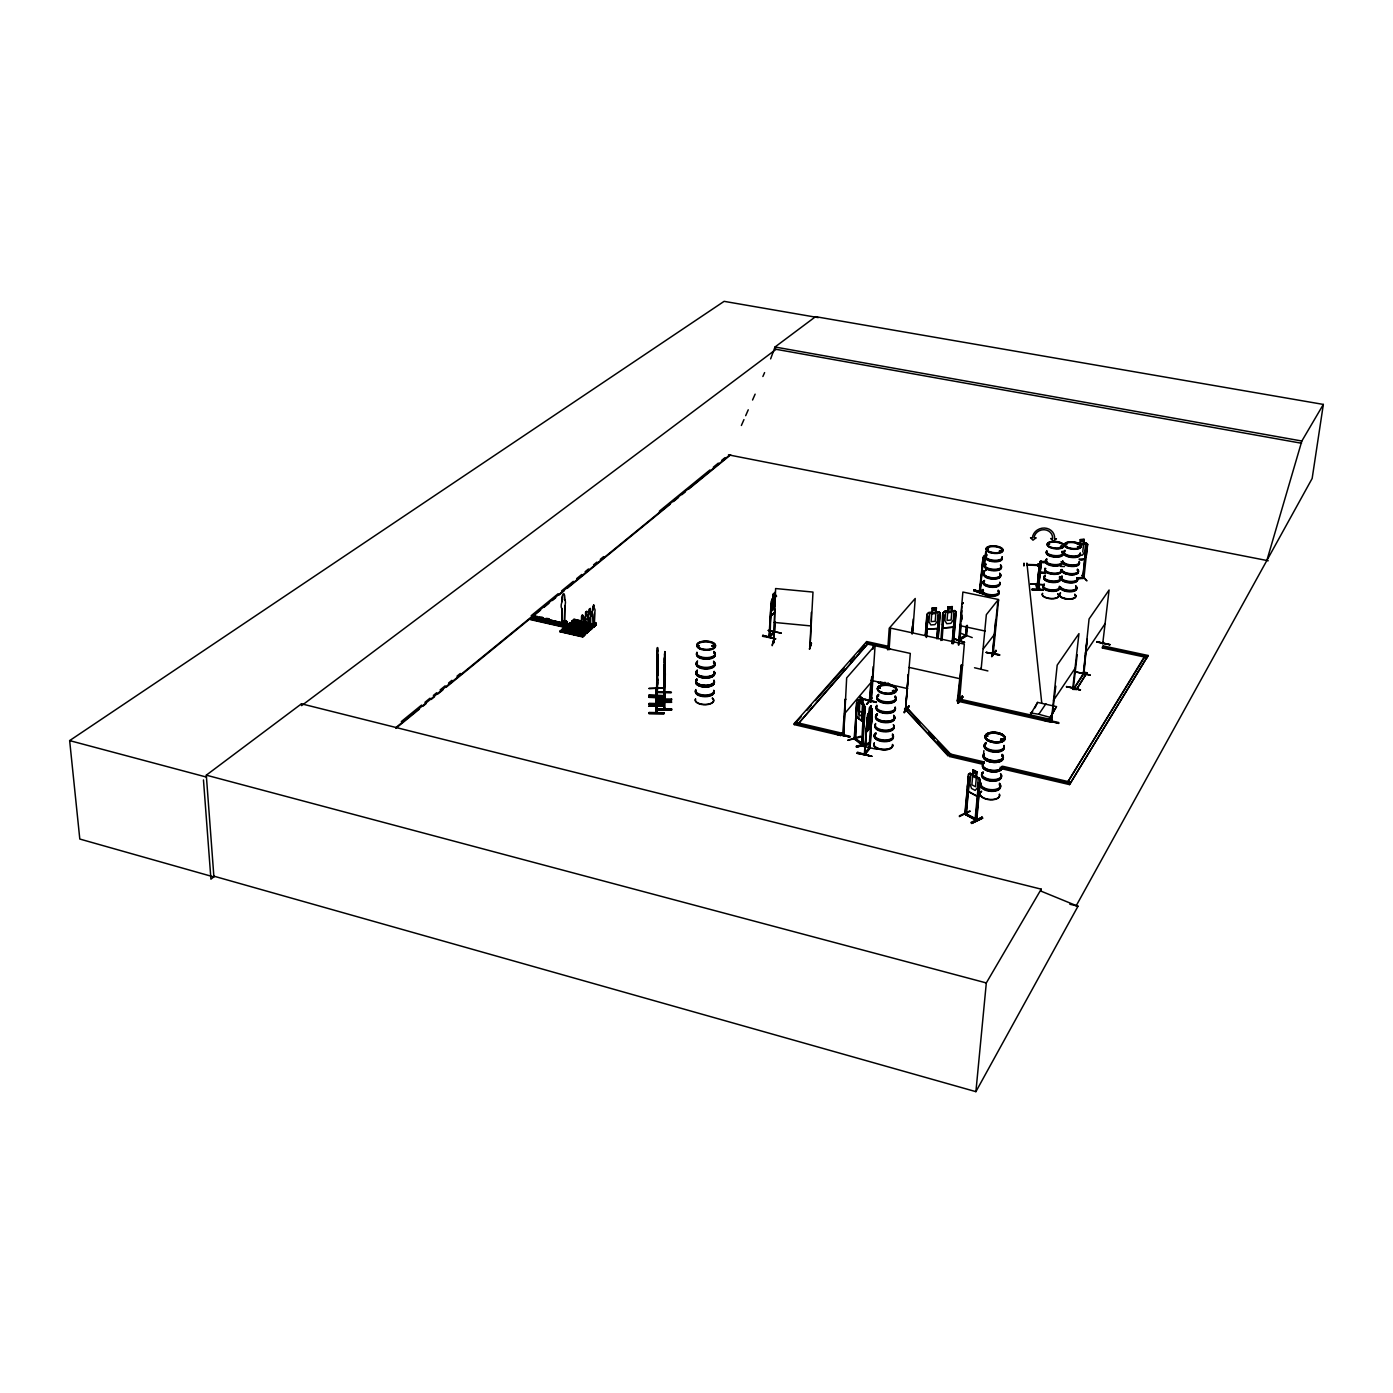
<?xml version="1.0" encoding="UTF-8"?>
<svg xmlns="http://www.w3.org/2000/svg" width="1393" height="1393" viewBox="0 0 1393 1393"><rect width="100%" height="100%" fill="white"/><g stroke="black" fill="none" stroke-linecap="round" stroke-linejoin="round"><path stroke-width="1.5" d="M559.969 631.743L562.284 629.131C568.344 628.8 558.471 634.215 564.565 629.653M562.284 629.131L560.108 631.412L583.023 636.531L560.108 631.255M562.215 624.168L561.779 608.445A4.649 1.95 -77.1 0 1 562.232 601.463L562.232 596.918A2.333 0.975 -77.2 0 1 563.329 593.923A2.333 0.975 -77.2 0 1 564.409 595.142L564.653 599.739L564.409 595.142M563.869 620.965L563.695 622.81L567.09 623.576L567.351 621.626L563.625 621.609M657.392 685.548C657.583 663.225 656.712 706.007 657.461 686.993L657.792 664.774L657.705 675.257L657.426 670.19M664.618 676.476L664.809 674.195M664.496 667.003L664.792 651.593L664.618 654.31M563.921 631.847L566.098 630.002C572.157 629.671 562.284 635.086 568.379 630.524M563.939 623.019L563.939 620.86L566.237 620.669L564.322 621.887M584.102 634.929L584.329 631.064L586.784 632.614L586.784 631.447L586.523 633.502L563.921 628.382L566.237 625.788C572.279 625.457 562.459 630.837 568.518 626.31M565.924 624.238L565.941 620.599M566.237 625.788L564.2 628.139L586.801 633.223M566.22 624.308L566.237 620.669M567.351 621.626L566.951 624.639L535.556 617.569M567.891 628.487L570.033 626.658C576.093 626.31 566.272 631.708 572.314 627.181M572.175 623.193C566.15 627.703 575.936 622.34 569.911 622.688L567.595 625.265L590.144 630.367L590.249 628.452L590.406 629.479L592.356 626.624L592.46 628.33L569.302 623.803L591.816 628.887M570.538 633.362L572.697 631.517L570.416 630.994L568.24 633.136L570.416 630.994M571.565 625.37L573.69 623.542C579.732 623.211 569.963 628.574 575.971 624.064M571.687 621.174L594.689 626.38L571.513 621.94L573.812 619.38C579.819 619.032 570.085 624.377 576.075 619.885M657.339 676.702L657.339 671.374M663.747 695.943L648.999 695.734M663.991 712.781L649.016 712.589L648.999 713.686L663.973 713.825L663.991 712.728L649.016 712.624M663.869 703.761L649.016 703.552L648.999 704.666L663.852 704.736L663.869 703.709L649.016 703.552M572.262 621.33L573.812 619.659L596.361 624.917L573.812 619.38M574.351 627.634L572.192 629.758L574.351 627.634L576.632 628.452M574.491 629.984L576.632 628.156M575.466 622.044L577.59 620.233C583.597 619.885 573.881 625.231 579.871 620.756M578.147 626.867L580.272 625.039L577.991 624.534L575.849 626.641L577.991 624.534M657.27 667.804L657.235 673.063L657.322 669.371M581.16 624.308L581.577 634.895L581.16 624.308A3.134 1.271 -77 0 1 581.49 619.641L581.525 616.211M581.665 619.676L582.222 614.835M582.535 634.059L582.553 632.614M582.918 618.422L582.936 615.393L582.918 618.422A3.134 1.271 -77 0 1 583.197 622.584L583.005 633.658L580.393 635.904L580.568 634.32L580.568 635.469L584.033 633.275L582.866 632.753M583.893 634.895L583.911 632.439L583.04 632.788M582.553 636.914C586.122 635.957 585.025 631.447 582.57 633.327M585.582 616.333L585.408 616.298A3.117 1.271 -77 0 0 585.095 620.947L585.269 620.999A3.117 1.271 -77 0 1 585.582 616.333L585.53 612.485L586.836 611.283M586.279 630.541C588.612 627.982 586.227 631.186 586.627 629.305M586.453 630.681L586.453 629.236M587.01 615.114L586.836 615.079A3.117 1.271 -77 0 1 587.097 619.241L587.271 619.276A3.117 1.271 -77 0 0 587.01 615.114L586.766 611.44M587.794 631.517L587.811 629.079L587.358 632.109L586.627 629.479M656.765 698.833L671.548 699.06M656.817 709.437L671.739 708.863L656.834 708.724M657.409 673.341L657.165 669.371M657.339 664.705L657.322 667.143L657.357 660.526M588.003 631.551L587.95 627.93M565.802 626.432L588.212 632.022L565.802 626.432L588.438 631.813L588.577 629.897M588.96 628.33L588.734 617.848A3.117 1.271 -77.1 0 1 589.047 613.199L589.169 609.385L590.406 608.358M589.117 628.382L588.908 617.883A3.117 1.271 -77.1 0 1 589.222 613.233L589.605 608.706M589.901 626.258L589.901 627.407L592.182 627.93M590.632 612.032L590.475 611.997A3.117 1.271 -77.1 0 1 590.736 616.141L590.911 616.176A3.117 1.271 -77.1 0 0 590.632 612.032L590.493 608.967M591.189 627.059L590.98 628.974L591.572 626.763M591.416 628.382L591.433 625.945L590.11 626.136L591.381 627.042M591.625 628.417L591.485 626.45M592.93 609.89L592.948 606.878L592.93 609.89A3.099 1.254 -77.1 0 0 592.617 614.522L593 625.039M593.766 624.081L593.94 622.775L596.221 623.298L596.03 625.213M571.67 621.644L594.289 626.746L594.115 625.109L594.271 626.136L596.221 623.298M593.923 624.221L593.94 622.775L594.828 625.631L595.403 623.298L593.958 622.793M593.488 605.084L594.515 608.741A3.099 1.254 -77.1 0 1 594.602 612.833L594.219 623.785L591.99 625.614M595.281 625.039L595.299 622.619L595.473 625.074M664.548 660.77L664.67 653.787M664.687 670.451L664.861 667.787M664.722 657.479L664.618 663.103M648.999 695.769L649.016 694.741L663.747 695.629M648.999 704.579L663.852 704.301L648.999 704.266M657.635 665.297L657.653 662.72M657.566 656.73L657.583 654.188M657.705 674.09L657.183 671.374L657.339 676.493M664.635 667.212L664.705 671.6M657.74 658.297L657.6 655.615M664.531 669.754L664.757 663.573M664.67 679.488L664.67 680.359L664.774 673.724M664.861 667.247L664.757 672.767M657.426 669.075L657.374 675.762L657.461 673.411M657.496 677.851L657.444 684.607L657.531 682.257M664.304 664.565L664.269 671.2L664.374 668.866M664.444 674.212L664.409 680.933L664.496 678.583M656.747 699.895L671.548 699.965L656.747 699.495M671.739 709.96L656.817 709.803L671.722 709.612M657.2 667.839L657.113 662.807M657.479 658.401L657.705 659.046M657.357 651.384L657.653 650.043M657.775 667.282L657.653 668.57M664.374 666.847L664.13 671.809L664.496 666.394M664.444 662.371L664.757 659.586M664.618 653.961L664.635 655.267M648.999 688.595L663.677 688.055L648.999 688.368M663.886 706.199L648.999 706.216L663.886 705.642M664.478 698.224L648.999 697.301L663.782 696.744L663.886 699.582L663.799 692.739M656.66 689.431L657.583 654.118M656.207 705.032L656.695 707.087M656.799 698.015L657.461 658.976L657.583 659.864M656.19 707.087L657.496 647.588L656.225 713.373L657.566 656.068L657.67 664.287M663.73 698.955C665.61 701.254 665.645 691.032 663.799 693.366L664.792 651.593M664.67 664.478L664.931 661.17L663.939 703.256L664.496 702.594M664.583 657.862L663.852 709.368M663.782 703.117L665.175 663.869M665.314 673.568L664.531 709.525L664.548 707.452M999.599 654.762L986.314 652.342M671.548 698.938L671.548 700.052M656.19 702.368L671.6 702.351M648.999 697.109L663.764 697.284M986.192 652.568L999.582 654.762M657.304 681.734L657.096 676.336M657.357 690.615L657.461 686.888M564.827 605.903L564.618 622.427L560.7 625.753L560.7 623.576L560.961 625.109L564.357 622.358L564.827 605.903A4.649 1.95 -77.1 0 0 564.391 599.686M664.461 673.446L664.2 677.068L664.13 671.722M664.322 686.853L664.513 676.51M585.095 620.947L585.495 631.517L586.923 630.28L587.097 619.241M664.757 660.874L664.757 659.777M587.811 629.514L590.528 627.163L590.736 616.141M591.833 624.604L591.816 626.032L594.393 623.82L594.602 612.833M1039.126 572.976L1045.638 573.463M1039.3 572.192L1040.588 572.07L1039.265 571.826M1041.564 561.362L1040.223 562.702L1041.476 562.25M1040.345 561.675L1046.77 561.553M664.792 672.227L664.896 669.458L664.496 686.853M762.807 635.4L775.64 638.847L762.842 635.312L762.511 636.288L775.64 638.847M770.625 358.889L775.013 346.996L815.567 316.664L1323.35 404.423L1312.154 478.461L1076.162 905.833L1077.973 906.286L1041.006 891.137L1041.215 889.169L301.48 703.813L206.303 775.17L213.913 876.981L79.801 839.039L69.65 740.606L724.116 301.341L818.248 317.621M768.222 630.507L781.281 633.031M768.988 637.21L771.025 603.361L770.103 636.897L768.953 637.332L774.282 631.36M771.461 603.465L769.441 637.454L771.182 601.393L772.958 598.154L773.15 594.01L772.61 610.674L775.292 604.841M773.672 639.474L772.227 645.011M776.441 596.117C773.585 597.667 775.588 587.515 774.821 596.639L775.64 597.144M1032.039 589.291L1043.27 589.639L1032.039 589.204L1032.039 590.179L1043.235 590.179M774.734 608.967L773.933 642.591M774.334 631.917L774.404 631.308M775.239 621.609L774.839 632.109L769.632 637.367M657.496 668.57L657.688 667.7L657.705 669.162M798.032 723.994L868.292 643.2L798.032 723.994L795.333 723.367L795.386 722.27L841.86 733.171L840.728 735.539L794.236 724.604L794.289 723.507L866.707 641.564L887.498 646.143M664.809 664.008L664.774 664.861M809.49 649.138L811.423 643.078L809.507 648.668M773.794 642.8L775.605 588.543L812.99 592.077L810.064 646.369L811.335 612.45M564.113 621.504L564.478 621.208M565.262 621.783L564.914 621.174M565.993 621.452C563.852 628.487 565.575 619.136 565.802 622.236M840.728 735.539L841.86 733.171M871.217 700.714L870.346 701.933L871.391 701.463L875.1 645.342L846.665 677.903L843.705 734.79L845.342 699.077L842.626 735.086M843.322 733.24L843.131 734.616M843.723 734.738C843.653 734.964 842.277 733.327 843.81 733.362M847.971 740.362L860.648 737.001M855.563 738.029L854.17 737.454L854.135 738.917L856.852 703.099L855.441 739.352L856.921 700.418L858.158 699.739M854.78 738.081L855.006 739.474L856.416 703.204M858.854 718.771L860.178 696.483L862.946 698.589L861.414 720.756M857.113 753.317L857.461 752.203L871.757 756.295L857.113 753.282L871.722 756.155M865.697 643.67L865.767 642.643L888.647 647.675M860.125 696.744L862.842 698.659L862.406 703.134L865.314 706.721L863.416 722.305L856.904 717.238M860.648 736.253L847.919 740.136M866.655 642.591L866.707 641.564M861.536 744.75L863.834 705.642L862.65 703.03M869.319 700.905L864.391 699.077L876.371 702.037M862.25 743.287L862.023 744.558M864.565 709.525L862.25 745.325L864.252 708.828M862.72 746.23L877.05 749.312M566.046 622.062L565.036 621.243M871.948 698.015L866.533 704.231L871.652 697.997M866.55 727.912C866.429 741.163 868.901 706.721 867.334 715.985L864.827 754.675L867.195 717.952L864.322 754.553L870.085 748.041L871.914 712.119M864.861 753.874L865.575 752.69M865.088 753.334L865.001 754.64L870.05 748.024L872.157 708.706L870.817 710.291M869.371 701.341L870.817 683.127M872.854 649.364L873.132 645.238M869.807 728.051L871.339 705.642L869.458 707.766L869.319 712.258L867.996 713.808M866.916 704.318L870.294 699.965M868.205 730.089L869.615 707.801M871.67 677.207L869.72 701.114M870.729 701.375L871.844 676.998M870.433 701.88L872.053 677.607M870.886 702.072L873.202 666.603M869.685 746.544L869.023 748.581L870.468 727.442M869.424 747.867L869.441 746.648M871.652 721.435L872.001 708.671M582.796 632.892L583.179 633.536M590.528 627.163L587.742 629.514M590.789 626.502L590.266 626.241M593.122 606.913L593.488 605.398M884.851 683.475L884.938 682.239M887.741 649.887L889.222 628.243L915.218 598.485L912.728 632.37M889.082 649.765L890.58 628.121L964.322 644.141L959.603 699.982L958.227 699.721L961.431 664.931L962.685 665.192L961.274 665.123L957.287 701.079L1050.688 722.183L1052.29 721.104M887.985 683.824L888.177 682.953M1039.213 573.115L1040.31 561.17L1041.633 561.414M594.707 623.037L593.801 623.472L595.333 623.35M595.49 622.654L594.811 623.629L595.299 622.619M904.249 712.85C913.791 698.468 907.069 711.492 903.918 712.084L908.845 705.833L909.176 706.634M904.632 708.584L947.954 754.553L950.618 754.083L950.531 755.198L947.867 755.65L904.632 708.584L907.209 708.149L950.618 754.083L984.259 761.954M905.589 709.664L908.271 674.525L905.502 709.681L906.39 708.236M911.858 632.474L912.345 626.014M912.119 634.128L912.763 625.509M912.328 632.579L913.233 619.032M920.146 723.019L907.209 708.149M925.283 635.278L926.728 616.437L927.93 616.333L926.484 637.489M925.44 635.487L927.146 614.121L928.661 612.52L931.795 612.432L931.969 608.132L936.357 607.801L936.096 612.032M926.502 625.265L927.198 614.191M926.328 637.28L927.93 616.333M936.357 607.801L935.939 612.171L938.011 613.39L937.402 621.121L934.964 624.604L930.872 624.935L928.939 621.783L929.531 614.052L931.83 612.485M1027.007 565.401L1026.902 563.085L1041.755 703.065M936.793 638.516L938.603 615.514L939.962 615.636L938.603 615.514M936.949 638.743L938.76 615.723M937.994 638.429L939.805 615.427M938.151 638.638L940.31 613.094L938.882 611.736L935.887 612.102M940.832 640.501L943.113 612.885L944.628 611.301L954.78 610.726M943.253 612.937C940.954 614.713 944.402 635.4 942.382 623.96M942.034 640.397L943.879 615.114L942.678 615.201L943.879 615.114M947.936 606.913L952.359 606.651L947.936 606.913L947.658 611.144L944.628 611.301L943.165 612.955M948.076 607.052L947.797 611.266L945.499 612.816L944.872 620.547L946.787 623.681L950.862 623.367L953.317 619.885L953.944 612.171L951.872 610.952L952.15 606.739M952.028 610.796L952.307 606.582M952.115 643.514L954.518 614.296L955.877 614.4L954.518 614.296M952.272 643.74L954.675 614.505M953.091 638.255L964.67 642.399L952.673 638.516M953.317 643.427L955.72 614.191M953.474 643.636L956.225 611.858L954.797 610.517L951.819 610.883M947.867 755.65L947.954 754.553M959.62 638.534L958.68 640.258L966.133 635.713M958.349 644.872L962.876 592.042L998.607 599.53L993.174 654.153M983.232 764.391L949.573 756.503L950.618 754.083M960.543 623.733L959.359 640.345M960.874 619.589L961.901 606.46M958.941 644.994L961.849 610.726M961.048 625.405L959.951 639.944M961.396 621.243L961.919 615.027M961.066 633.415L972.244 637.594M957.287 701.079L958.28 698.816L1052.342 719.833M957.67 702.838C970.05 688.751 954.466 703.03 958.332 703.169L962.842 696.935L958.314 703.082M959.411 700.017L958.419 698.52M967.003 625.37L965.958 636.305L966.324 625.77M966.725 625.927L965.993 636.235M967.404 625.509L966.638 635.87L959.289 640.327M974.142 589.727L973.655 590.615M969.702 811.005L959.377 815.828M980.393 592.129L982.831 559.864L979.279 592.338L983.092 590.336M983.197 560.003L979.732 592.478L981.717 572.697M982.831 557.931L982.274 572.088L986.209 569.946M974.525 667.752L987.898 670.938M984.834 564.078L985.478 556.678M984.572 567.247L983.58 564.722L985.878 551.297M986.192 553.16L986.314 551.837M964.653 814.104L976.754 820.373L980.289 780.254L979.192 777.938L980.167 780.306L976.371 820.564L964.774 814.174L968.414 776.946L969.476 777.503L965.958 814.818L965.314 812.589M964.774 814.174C963.503 811.823 967.856 812.972 965.958 814.818M976.946 771.914L973.063 769.841L972.662 774.734L970.695 775.17L969.946 783.754L971.548 788.455L975.17 790.406L977.433 787.776L978.199 779.192C974.369 777.607 978.374 765.001 976.284 776.667L979 778.112L970.033 773.167L968.518 774.055L967.438 786.383L968.361 791.642L977.451 796.57L979.053 792.652M968.64 774.003L965.192 813.93M969.476 777.503L966.359 814.592M992.547 653.979L997.963 600.017L986.348 614.661L981.16 668.971M973.063 769.841L972.662 774.456M971.2 822.95L982.135 817.151L971.165 822.323L971.739 823.455L982.657 818.126L971.757 823.42M978.53 782.744L979.975 783.145L978.53 782.744L975.048 819.885L975.187 818.492L976.685 818.875M975.918 818.387L975.048 819.885L975.762 818.387M975.64 819.728L978.913 782.57M976.493 819.206L966.045 813.86L976.197 819.101L976.075 820.46M992.391 654.275L993.192 652.847M983.51 754.867L983.893 750.618M992.408 654.24L995.629 620.494M982.082 817.082L982.657 818.213M213.843 876.162L975.901 1091.659L986.314 982.936L1041.215 889.169M1037.715 566.15L1040.954 566.272L1037.715 566.15L1037.855 564.165L1041.128 564.444L1037.855 564.165M1040.745 565.906L1039.248 565.697L1037.106 587.097L1038.569 587.149M1039.666 566.307L1040.519 567.299L1039.039 567.125L1037.489 587.62L1040.362 561.431M1037.785 589.448L1036.496 583.859L1037.628 590.005M1039.248 590.144L1037.959 584.572M1039.317 567.195L1040.641 567.787L1038.429 587.149M1039.248 565.697L1037.193 587.48L1038.412 587.654L1041.093 562.546L1038.656 587.533M1040.484 573.202L1040.519 572.018M1056.469 706.617L1049.225 719.171L1056.469 706.617L1037.576 702.403L1030.193 714.888L1032.579 711.388M1043.757 584.799L1030.716 584.085M1037.576 702.403L1034.982 707.87M1058.61 723.106L1044.175 720.39L1044.454 719.415M1050.688 722.183L1051.802 719.693M1051.28 721.452L1057.183 665.14L1078.966 633.606L1072.627 689.343L1076.493 689.518L1086.958 672.749L1084.294 672.175L1073.62 688.873M1055.807 686.157L1051.541 720.93M1058.419 723.507L1058.697 722.514L1050.566 720.721M1079.923 543.688L1080.167 539.596L1084.242 539.37L1083.667 543.427L1085.53 544.593L1084.747 551.889L1082.413 555.145L1078.687 555.407M1084.033 539.457L1083.615 543.374L1086.401 543.113L1087.672 544.384L1086.401 554.867M1082.744 552.028L1083.528 544.733L1079.784 544.994M1081.682 575.396L1086.923 580.864L1082.135 575.361M1082.901 578.426L1085.965 546.631L1087.219 546.735L1085.965 546.631M1086.122 546.805L1082.605 578.391M1082.796 577.015C1084.607 576.075 1083.301 579.941 1083.911 576.963M1087.48 544.402L1083.911 578.339L1076.946 578.809M1077.189 654.693L1073.254 689.343M1076.493 689.518L1086.958 672.749M1000.07 768.344L1069.511 784.607L1148.128 655.494L1103.239 645.917L1102.542 646.996L1102.42 648.024L1147.327 657.618L1147.449 656.573L1102.542 646.996M1083.806 672.453L1083.562 673.655L1087.132 639.23L1083.998 673.098M1090.127 675.135C1082.709 673.846 1062.667 668.762 1090.127 674.996M1096.639 641.981L1109.995 644.785L1096.831 641.616M1103.221 642.138L1102.943 643.444M1083.423 673.011L1089.065 618.98L1109.089 590.005L1102.681 643.949L1103.291 642.852M1103.239 645.917L1102.42 648.024M657.6 660.979L657.461 658.976M1026.885 564.444L1037.785 564.809M1039.248 571.966L1045.743 572.384M1148.128 655.494L1069.511 784.607M1072.68 688.055L1073.724 687.585L1066.429 687.062M1266.846 560.491L1301.846 441.024L1323.35 404.423M593.871 623.089L594.271 623.489M866.951 731.673L870.991 726.554L871.861 721.417M1043.757 584.642L1030.646 583.98M581.49 622.775L581.647 621.713M578.635 626.084L578.757 625.126M573.933 628.992L575.187 629.114L574.891 628.173M835.574 734.024L849.956 736.949L835.904 732.962L849.956 736.27M835.817 733.623L849.904 736.88L835.574 734.059M574.63 628.365L573.376 628.835L574.369 628.347M857.374 752.882L871.757 756.295M891.642 685.53L878.095 682.483L889.953 684.625M569.998 632.596L570.155 631.517M870.416 700L869.458 700.07M1044.384 720.024L1058.628 723.246M544.663 619.937C550.27 619.554 541.651 621.278 547.588 619.868M544.489 620.268L545.969 619.223L547.588 620.216M714 646.265L713.094 645.481M698.05 645.394L699.199 645.847L698.224 646.282M965.575 634.86L966.307 634.459M809.594 646.3L810.204 644.855M809.525 649.225L811.457 643.183M582.866 633.345L583.249 635.452M656.765 712.102L656.73 706.181M656.155 697.249L656.173 703.569M656.19 702.995L656.66 697.249M774.038 638.934L772.21 645.708M964.252 642.626L953.004 638.238M863.207 722.149L864.322 718.527M864.461 753.178L865.471 752.986M974.02 590.319L983.023 593.61M870.521 700.575L871.513 700.226M569.772 623.42L592.356 628.086L590.371 630.158L567.752 624.795L569.911 622.967L592.513 628.26M594.01 627.007L596.204 624.743M560.421 631.36L582.971 636.566L582.709 634.982M561.832 629.932L584.259 635.417L584.834 634.581M586.47 633.519L588.734 631.36M567.648 625.231L568.17 624.43L590.667 629.549L567.735 624.969M566.046 626.554L588.734 631.203M573.272 620.46L596.082 625.196L573.672 620.111M561.727 630.228L584.99 634.79L562.093 629.897M564.391 626.85L564.774 625.997L531.308 618.37L530.907 619.206L564.322 626.902L564.113 624.36M564.774 625.997L530.663 618.457L530.42 619.606L563.973 627.198L567.543 624.168M531.308 618.596L533.954 615.776L537.332 616.542L534.041 619.659L537.332 616.542M566.707 624.552L533.031 617.43L533.937 616.194L567.595 624.064L535.992 616.942M869.371 712.328L868.483 725.666L871.182 719.014L870.973 710.326M1079.018 547.031L1078.809 546.596M1079.592 546.683L1079.227 546.456M1077.625 546.979C1076.336 545.673 1080.811 549.086 1079.035 546.404M1002.96 739.108L1001.602 739.491M1001.201 739.474L1002.194 739.126M1066.69 544.35L1065.366 544.506L1066.725 544.767M1061.779 546.021L1062.267 546.874L1060.839 547.101M986.627 736.166L987.985 736.044L986.714 736.427M986.871 736.235L987.637 735.887M1060.352 546.596L1061.309 546.387M1048.215 544.263L1049.556 544.315L1048.999 543.601M977.364 796.361L979.053 792.495M664.583 709.42L664.461 702.368M926.345 625.3L927.39 629.305L937.663 628.504L939.474 624.273M953.526 627.25L955.319 622.967L953.526 627.25L943.253 627.982L953.439 627.111M656.138 712.728L656.207 706.164M594.01 623.385L596.047 623.437M741.372 425.474L743.949 419.606M745.673 415.689L748.25 409.803M752.551 400.017L755.128 394.149M762.876 376.51L764.6 372.593M656.678 695.473L656.66 688.839M770.05 635.765L769.006 636.113L774.264 631.708M1084.747 558.854C1088.891 548.738 1084.642 564.217 1079.07 559.185L1084.677 558.715M999.826 551.315L1001.288 551.001L1000.348 550.514M988.542 548.825L987.306 548.842M987.445 548.912L987.811 548.981M988.177 548.981L988.281 548.215M963.12 602.856L962.058 604.632L962.963 602.681M894.776 691.085L893.592 690.667M894.689 690.841L894.114 690.475M894.393 691.973L894.741 690.719M892.478 690.876L892.913 691.833M893.052 691.555L893.331 690.702M880.063 687.567L879.906 688.473M878.791 688.212L879.888 688.281L879.209 687.446M983.806 556.138L982.761 557.931L985.408 555.232M970.207 811.248L959.377 816.611M975.901 1091.659L1078.025 906.181L1069.841 904.249M1040.049 566.307L1040.24 567.23M1035.783 584.451L1037.141 589.988M588.873 631.447L566.22 626.066M582.587 636.932L559.934 631.743M535.347 617.465L567.16 624.464L535.382 617.203M564.565 626.728L530.663 618.892M585.791 611.753L586.853 612.049M533.084 617.43L566.881 624.691M1144.82 656.016L1067.438 782.57L1144.698 657.061M1080.428 689.848L1066.446 686.523L1080.271 690.075M1083.354 673.028L1083.806 672.384M863.312 713.895L861.71 716.35L859.15 714.383L858.001 709.786L858.523 701.55L859.986 701.132M854.188 738.812L862.18 745.255M1074.943 687.184L1084.189 673.219L1086.836 673.794M1053.508 700.383L1075.257 668.048M1085.321 653.073L1105.311 623.35M1030.385 712.903L1038.812 714.261L1045.934 703.744M992.704 652.777L993.279 652.934M981.299 667.735L981.125 668.936M949.573 756.503L950.531 755.198L937.506 741.407M958.593 698.52C959.237 696.779 961.588 701.149 958.576 699.478M991.955 656.591L996.152 650.862L991.955 656.521M983.336 648.807L994.898 633.798M864.966 752.882L869.075 747.641M866.794 731.638L870.799 726.415M906.338 708.515L905.676 708.41M868.727 722.114L870.329 720.094M868.152 713.843L872.122 708.898M869.267 713.825L870.869 711.806M869.667 707.87L871.339 705.642M867.7 718.074L866.725 718.562M571.461 631.813L569.476 632.091L571.182 631.847M574.63 628.139L574.473 629.044M579.088 625.561L577.294 625.161M878.095 682.518L889.918 684.747M845.83 699.182L844.854 699.652M888.212 648.807L887.306 649.242M844.506 713.773L872.784 680.393M1084.067 577.137L1082.727 577.242M713.355 645.307C715.654 647.536 709.681 646.509 713.129 645.238M794.236 724.604L801.079 716.855M806.826 710.343L811.126 705.467M815.445 700.592L844.158 668.065M849.904 661.571L854.205 656.695M858.506 651.802L864.252 645.307M927.338 614.226L928.713 612.659L938.847 611.945M773.829 631.621L770.085 635.992M775.117 611.788L770.991 616.054L775.292 611.91M775.988 595.473L771.914 599.495L772.958 598.154M774.665 596.604L776.023 595.299L776.528 596.256M773.341 594.115L774.926 592.269M1084.033 671.896L1083.092 672.331M1003.448 740.066L1002.472 738.69M1001.985 738.638L1000.644 739.596M1001.671 739.439C998.537 737.559 1003.953 742.504 1003.03 738.952M656.73 694.271L656.608 688.542M980.55 590.98L980.045 591.921M582.866 636.009L584.677 634.442M586.784 632.614L588.577 631.064M584.485 632.091L586.923 630.28M958.802 638.917L965.436 635.312M581.874 621.208L579.767 623.298L581.874 621.487M564.374 625.875L567.09 623.576M1079.453 547.014L1078.13 546.474L1078.374 547.362M894.759 691.381L893.174 691.52M1060.648 546.404L1061.762 546.683M1062.319 546.561L1061.24 546.073L1061.988 546.665M1062.685 546.805L1061.692 547.049M549.364 619.276C539.317 626.554 556.051 618.022 545.969 618.509L542.695 621.644L545.969 618.509M542.974 617.813C532.892 625.074 549.66 616.577 539.596 617.047L536.305 620.181M214.4 876.319L210.935 879.175L203.465 779.923M396.03 727.442L729.636 455.076M395.856 728.347L419.415 709.089M422.776 706.355L426.154 703.604M431.186 699.478L434.564 696.726M437.924 693.975L442.974 689.848M446.335 687.115L540.554 610.134M543.914 607.383L548.964 603.273M552.324 600.522L555.685 597.771M559.063 595.02L564.095 590.893M567.473 588.142L670.085 504.301M673.463 501.567L678.513 497.44M681.874 494.689L685.234 491.938M688.595 489.187L730.663 454.832M401.323 721.574L421.557 705.084M424.935 702.333L429.984 698.206M433.362 695.455L436.74 692.704M440.101 689.953L445.168 685.826M448.529 683.075L451.907 680.324M456.974 676.214L460.334 673.463M531.168 615.706L558.14 593.714M561.518 590.963L573.324 581.334M576.702 578.6L581.752 574.473M585.13 571.722L588.508 568.971M593.557 564.844L596.935 562.093M600.296 559.342L603.674 556.591M659.324 511.231L709.908 469.981M713.286 467.23L718.353 463.103M721.713 460.352L725.091 457.601M987.567 548.267L987.759 548.372M776.075 349.312L301.584 705.642L301.48 703.813M571.409 632.161L570.259 632.405M966.15 635.069L966.028 634.511M965.837 635.469L959.585 638.882M711.875 645.795L712.38 646.335M712.728 646.039L713.338 645.76M968.64 774.195L970.19 773.289L972.662 774.734M593.662 604.875L594.358 605.676M983.162 589.5L979.749 591.311M983.475 590.475L979.854 592.408M982.274 572.088L986.331 569.998M983.841 556.26L985.6 555.354M1003.082 739.753L1002.107 739.927M986.348 736.148L987.393 735.382M965.157 812.589L965.958 813.408M894.463 691.276L893.888 690.528M894.898 691.59L893.261 691.938M892.547 690.841C895.124 689.674 890.858 691.346 893.244 691.642M1001.027 551.541L1000.766 550.548M1001.358 551.698L1001.393 551.088M656.678 704.283L656.799 697.527M712.607 645.586L714.156 646.004M699.112 645.76L698.032 646.248M856.66 747.257C880.742 739.875 866.359 746.822 856.242 746.23L869.023 742.939M856.834 717.343L856.312 712.206M864.391 704.492L858.123 699.547M865.314 706.721L862.824 745.168L862.824 743.74L855.058 738.551M1003.134 739.996L1000.888 739.631M1048.668 543.879L1049.382 544.019M577.747 625.022L577.05 625.596L578.391 625.892M577.503 625.318L579.105 625.666M904.545 709.664L907.139 709.246M1002.403 739.561L1002.211 738.83M927.459 629.096L937.663 628.504M932.021 608.201L936.409 607.87M928.086 616.559L926.728 616.437M1001.079 551.75L999.181 551.123M1076.859 577.799L1082.692 577.573L1077.033 577.991M1076.772 578.617L1083.493 578.06M1079.801 543.566L1077.068 543.758M1077.068 543.827L1086.331 543.235L1087.672 544.384M1080.289 539.718L1084.085 539.509M656.712 691.886L671.391 692.321M656.695 692.199L671.409 692.53L656.695 692.582M656.643 693.592L655.981 695.473L656.103 688.542M663.764 697.022L648.999 697.301M656.782 701.672L671.6 701.828M663.869 705.938L648.999 706.216M657.566 650.496L657.409 652.133M664.722 669.249L664.774 661.17M1000.714 551.21L999.721 550.844L1000.853 550.67M1040.345 561.536L1046.805 561.745M1040.188 562.511L1044.541 562.737M1026.815 565.018L1037.75 565.488M1039.213 567.404L1040.675 567.456L1039.143 567.613M1060.456 566.376L1064.478 566.551M774.09 622.41L811.214 625.962M854.832 738.725L862.18 744.576M893.888 690.388L894.898 690.928M775.013 346.996L1301.846 441.024M774.926 349.103L1301.515 443.253M728.469 454.849L1268.222 560.752M1096.691 641.825L1110.047 644.576M960.073 625.666L985.112 631.046M986.314 652.342L999.634 655.267M1076.476 688.995L1080.446 689.901M770.625 612.502L771.13 616.089M1073.916 687.863L1076.597 688.455M867.769 644.141L910.308 653.421L905.537 709.612M768.274 630.35L781.073 633.171M962.859 697.022L962.25 696.221M880.306 681.995L890.023 684.05M909.107 667.404L961.379 679.035M562.232 596.918L562.232 601.463M561.779 608.445L562.459 624.238M870.834 680.289L907.731 688.63M962.441 700.853L970.921 702.769M994.236 708.027L1002.716 709.942M1006.965 710.9L1015.445 712.816M1023.925 714.731L1032.405 716.646M1036.653 717.604L1045.133 719.519M957.374 700.017L1050.792 721.104M864.409 699.617L876.389 702.107M870.468 701.079L876.423 702.507M575.257 620.947L595.908 625.335M571.687 621.47L594.115 626.571M563.695 621.069L567.09 621.853M567.752 624.499L590.667 629.549M564.078 627.616L581.073 631.464M564.078 627.895L586.627 633.049M563.73 630.733L584.311 635.4M560.108 630.977L583.127 636.079M1003.186 766.376L1070.468 782.135L1070.346 783.249L1064.043 781.769M969.441 759.62L982.065 762.58M949.66 755.389L983.336 763.277M1000.174 767.23L1069.632 783.493M799.565 724.343L803.778 725.335M831.238 731.795L841.79 734.268M794.289 723.507L840.797 734.442M206.303 775.17L986.314 982.936M69.65 740.606L206.443 777.085M1038.812 714.261L1049.417 717.186M862.232 744.001L855.511 738.429M961.57 619.258L961.222 615.584M983.058 593.731L973.672 590.545L982.622 593.958M656.173 704.283L656.033 702.925M656.747 712.589L656.695 706.373M1038.69 584.572L1039.979 590.11M972.941 769.894L976.841 771.966M968.031 777.12L969.093 777.694M977.486 796.308L968.588 791.485L967.7 786.366M713.773 645.412L714.435 645.847M858.018 699.774L859.847 701.167M859.881 702.612L862.459 704.579M1001.445 739.822L1001.306 739.718M859.359 710.848L861.936 712.833M857.043 717.203L863.347 722.114M869.371 743.949L856.207 746.961L869.04 743.583M938.812 611.893L940.362 613.146M954.727 610.656L956.12 611.997M928.835 732.213L934.616 738.342M995.908 650.81L991.59 656.521L995.908 650.2M927.338 629.236L926.449 625.196M1061.901 562.337L1061.745 563.225M982.048 568.536L982.465 571.966M961.344 615.619L961.762 619.136M664.513 657.6L664.531 659.655M664.322 665.662L664.357 667.752M664.217 671.53L664.478 677.451M663.956 702.351L664.008 709.437M657.496 647.588L657.6 655.72L657.304 653.961M657.374 661.623L657.496 664.287M657.531 667.7L657.531 669.371M657.496 678.983L657.513 681.107M713.495 662.789A9.281 4.231 1.6 0 1 711.701 668.135A9.281 4.231 1.6 0 1 699.774 667.978A9.281 4.231 1.6 0 1 697.458 662.58M713.616 662.197A9.403 4.283 1.6 0 1 711.806 667.613A9.403 4.283 1.6 0 1 699.704 667.456A9.403 4.283 1.6 0 1 697.371 661.988M714.226 671.931A9.281 4.266 1.6 0 1 704.336 677.155A9.229 4.231 1.6 0 1 697.266 670.782A9.229 4.231 1.6 0 0 704.336 677.137A9.229 4.231 1.6 0 0 714.174 672.018A9.229 4.231 1.6 0 1 704.336 677.137A9.281 4.266 1.6 0 1 697.214 670.695M714.243 671.6A9.281 4.266 1.6 0 1 704.336 676.824A9.281 4.266 1.6 0 1 697.231 670.364M714.191 671.374A9.229 4.231 1.6 0 1 704.353 676.563A9.229 4.231 1.6 0 1 697.284 670.155M713.947 652.464A9.42 4.266 1.7 0 1 707.348 658.75A9.42 4.266 1.7 0 1 696.761 653.265M713.547 661.153A9.281 4.231 1.7 0 1 711.753 666.498A9.281 4.231 1.7 0 1 699.826 666.342A9.281 4.231 1.7 0 1 697.51 660.944M713.808 653.056A9.298 4.214 1.7 0 1 707.296 659.255A9.298 4.214 1.7 0 1 696.866 653.839M713.634 661.692A9.403 4.283 1.6 0 1 711.823 667.108A9.403 4.283 1.6 0 1 699.721 666.951A9.403 4.283 1.6 0 1 697.388 661.483M713.947 651.959A9.42 4.266 1.7 0 1 707.348 658.245A9.42 4.266 1.7 0 1 696.779 652.76M713.86 651.419A9.298 4.196 1.7 0 1 707.348 657.618A9.298 4.196 1.7 0 1 696.918 652.203M713.582 691.346A9.229 4.301 1.6 0 1 704.928 696.692A9.229 4.301 1.6 0 1 695.786 691.137M713.721 690.771A9.351 4.371 1.6 0 1 704.962 696.187A9.351 4.371 1.6 0 1 695.682 690.562M712.345 698.328A9.229 4.336 1.6 0 1 705.885 704.736A9.229 4.336 1.6 0 1 695.525 699.182M714.226 672.018A9.281 4.266 1.6 0 1 704.318 677.242A9.281 4.266 1.6 0 1 697.214 670.782M712.363 697.997A9.229 4.336 1.6 0 1 705.903 704.405A9.229 4.336 1.6 0 1 695.542 698.851M714.209 672.349A9.281 4.266 1.6 0 1 704.318 677.573A9.281 4.266 1.6 0 1 697.196 671.113M714.034 681.142A9.368 4.336 1.6 0 1 704.022 686.47A9.368 4.336 1.6 0 1 696.848 679.906M714 690.858A9.229 4.301 1.6 0 1 703.778 695.02A9.229 4.301 1.6 0 1 695.821 689.535M713.738 690.284A9.351 4.371 1.6 0 1 704.962 695.699A9.351 4.371 1.6 0 1 695.682 690.075M714.052 680.655A9.368 4.336 1.6 0 1 704.04 685.983A9.368 4.336 1.6 0 1 696.866 679.401M983.841 755.372A9.908 4.806 5.7 0 0 994.045 762.441A9.925 4.806 5.7 0 0 1002.02 756.033A9.908 4.806 5.7 0 1 994.045 762.441A9.925 4.806 5.7 0 1 983.824 755.372M1002.194 755.424A10.064 4.875 5.7 0 1 994.114 761.936A10.064 4.875 5.7 0 1 983.754 754.745M983.058 763.991A9.908 4.841 5.8 0 1 984.155 762.929A9.925 4.841 5.8 0 0 983.04 763.973M1002.351 766.498A9.89 4.823 5.8 0 1 989.5 769.911A9.89 4.823 5.8 0 1 984.242 762.25M1002.368 766.742A9.925 4.841 5.8 0 1 992.008 770.59A9.925 4.841 5.8 0 1 982.605 764.757M983.075 763.538A9.925 4.841 5.8 0 1 984.189 762.476M1004.057 746.491A10.082 4.841 5.7 0 1 992.46 751.436A10.082 4.841 5.7 0 1 985.809 743.496M1003.865 747.083A9.943 4.788 5.7 0 1 992.425 751.976A9.943 4.788 5.7 0 1 985.861 744.141M1002.246 754.902A10.064 4.875 5.7 0 1 994.167 761.414A10.064 4.875 5.7 0 1 983.806 754.222M1004.092 745.969A10.082 4.841 5.7 0 1 992.495 750.914A10.082 4.841 5.7 0 1 985.844 742.974M1004.022 745.377A9.96 4.771 5.7 0 1 992.582 750.252A9.96 4.771 5.7 0 1 986.018 742.417M999.286 784.834A9.873 4.893 5.8 0 1 991.363 791.381A9.873 4.893 5.8 0 1 981.212 784.189M999.477 784.242A10.012 4.963 5.8 0 1 991.433 790.876A10.012 4.963 5.8 0 1 981.142 783.58M999.39 794.515A9.873 4.928 5.8 0 1 988.02 799.565A9.873 4.928 5.8 0 1 981.543 791.52M999.425 794.184A9.873 4.928 5.8 0 1 988.055 799.234A9.873 4.928 5.8 0 1 981.577 791.189M982.988 764.809A9.89 4.823 5.8 0 0 991.886 771.826A9.89 4.823 5.8 0 0 1001.985 766.725A9.873 4.823 5.8 0 1 993.174 771.896A9.873 4.823 5.8 0 1 982.553 766.011M1002.072 766.22A9.925 4.841 5.8 0 1 993.226 771.443A9.925 4.841 5.8 0 1 982.535 765.523M983.005 764.304A9.925 4.841 5.8 0 1 984.12 763.242M1001.306 775.448A10.03 4.928 5.8 0 1 989.779 780.498A10.03 4.928 5.8 0 1 983.179 772.436M999.46 783.162A9.873 4.893 5.8 0 1 992.791 789.692A9.873 4.893 5.8 0 1 980.898 783.737M1001.114 776.04A9.89 4.858 5.8 0 1 989.744 781.02A9.89 4.858 5.8 0 1 983.232 773.063M999.512 783.719A10.012 4.963 5.8 0 1 991.485 790.353A10.012 4.963 5.8 0 1 981.194 783.058M1000.47 773.655A10.03 4.928 5.8 0 1 997.649 779.645A10.03 4.928 5.8 0 1 984.816 778.356A10.03 4.928 5.8 0 1 983.214 771.914M1001.271 774.351A9.89 4.858 5.8 0 1 991.172 779.488A9.89 4.858 5.8 0 1 982.291 772.436M1079.035 562.911A8.341 3.378 5.8 0 1 1071.914 566.498A8.341 3.378 5.8 0 1 1062.667 562.267M1079.192 562.389A8.462 3.413 5.8 0 1 1071.983 566.028A8.462 3.413 5.8 0 1 1062.598 561.745M1077.451 569.528A8.341 3.395 5.9 0 1 1072.192 574.055A8.341 3.395 5.9 0 1 1061.866 569.789M1077.486 569.145A8.341 3.395 5.8 0 1 1072.227 573.672A8.341 3.395 5.8 0 1 1061.919 569.406M1080.15 553.491A8.48 3.395 5.8 0 1 1070.712 556.887A8.48 3.395 5.8 0 1 1064.74 551.245M1079.192 561.414A8.341 3.378 5.8 0 1 1072.07 565.001A8.341 3.378 5.8 0 1 1062.824 560.787M1079.975 553.996A8.358 3.343 5.8 0 1 1070.677 557.374A8.358 3.343 5.8 0 1 1064.774 551.802M1079.244 561.936A8.462 3.413 5.8 0 1 1072.035 565.575A8.462 3.413 5.8 0 1 1062.65 561.292M1080.184 553.021A8.48 3.395 5.8 0 1 1070.764 556.434A8.48 3.395 5.8 0 1 1064.774 550.792M1080.393 553.404A8.358 3.343 5.8 0 1 1069.772 555.685A8.358 3.343 5.8 0 1 1064.931 550.305M1076.354 588.107A8.306 3.448 5.9 0 1 1069.249 591.781A8.306 3.448 5.9 0 1 1060.073 587.48M1075.709 586.679A8.428 3.482 5.9 0 1 1071.443 591.276A8.428 3.482 5.9 0 1 1060.247 587.881M1074.769 594.532A8.288 3.465 5.9 0 1 1072.749 598.746A8.306 3.465 5.9 0 1 1062.128 597.789A8.306 3.465 5.9 0 1 1060.491 593.209A8.288 3.465 5.9 0 0 1062.128 597.754A8.288 3.465 5.9 0 0 1072.749 598.746A8.306 3.465 5.9 0 0 1074.787 594.55M1074.821 594.254A8.306 3.465 5.9 0 1 1072.784 598.468A8.306 3.465 5.9 0 1 1062.145 597.475A8.306 3.465 5.9 0 1 1060.526 592.913M1061.832 570.521A8.323 3.395 5.9 0 0 1072.105 574.769A8.306 3.378 5.9 0 0 1077.311 570.277A8.323 3.395 5.9 0 1 1072.105 574.769A8.306 3.378 5.9 0 1 1061.849 570.538M1077.416 569.824A8.341 3.395 5.9 0 1 1072.157 574.351A8.341 3.395 5.9 0 1 1061.849 570.085M1077.451 578.774A8.428 3.465 5.9 0 1 1068.065 582.274A8.428 3.465 5.9 0 1 1062.128 576.528M1075.709 585.722A8.306 3.43 5.9 0 1 1071.513 590.266A8.306 3.43 5.9 0 1 1060.456 586.923M1077.538 580.202A8.323 3.413 5.9 0 1 1066.968 582.553A8.323 3.413 5.9 0 1 1062.162 577.068M1075.762 586.227A8.428 3.482 5.9 0 1 1071.496 590.824A8.428 3.482 5.9 0 1 1060.282 587.428M1077.503 578.321A8.428 3.465 5.9 0 1 1068.118 581.804A8.428 3.465 5.9 0 1 1062.162 576.058M1077.433 577.816A8.323 3.413 5.9 0 1 1069.267 581.386A8.323 3.413 5.9 0 1 1061.449 576.336M1061.048 561.623A8.341 3.378 5.6 0 1 1058.959 565.75A8.341 3.378 5.6 0 1 1048.267 564.757A8.341 3.378 5.6 0 1 1046.683 560.299M1062.006 562.006A8.462 3.43 5.6 0 1 1052.533 565.436A8.462 3.43 5.6 0 1 1046.648 559.76M1061.083 570.033A8.341 3.413 5.7 0 1 1052.812 573.585A8.341 3.413 5.7 0 1 1045.046 568.553M1061.118 569.667A8.341 3.413 5.7 0 1 1052.847 573.219A8.341 3.413 5.7 0 1 1045.081 568.187M1062.128 552.203A8.48 3.395 5.6 0 1 1055.633 556.712A8.48 3.395 5.6 0 1 1046.631 551.593M1062.232 561.936A8.341 3.378 5.6 0 1 1051.576 564.235A8.341 3.378 5.6 0 1 1046.84 558.819M1061.971 552.725A8.358 3.361 5.6 0 1 1055.563 557.183A8.358 3.361 5.6 0 1 1046.7 552.133M1062.058 561.536A8.462 3.43 5.6 0 1 1052.568 564.983A8.462 3.43 5.6 0 1 1046.683 559.307M1062.18 551.732A8.48 3.395 5.6 0 1 1055.668 556.242A8.48 3.395 5.6 0 1 1046.683 551.14M1062.128 551.228A8.358 3.361 5.6 0 1 1055.72 555.668A8.358 3.361 5.6 0 1 1046.84 550.635M1059.481 588.647A8.306 3.448 5.7 0 1 1048.877 591.015A8.306 3.448 5.7 0 1 1044.175 585.495M1059.411 587.219A8.41 3.5 5.7 0 1 1049.974 590.736A8.41 3.5 5.7 0 1 1044.123 584.956M1057.722 594.184A8.306 3.465 5.7 0 1 1051.349 598.798A8.306 3.465 5.7 0 1 1042.556 593.61M1057.757 593.888A8.306 3.465 5.7 0 1 1051.367 598.502A8.306 3.465 5.7 0 1 1042.573 593.314M1060.978 570.764A8.306 3.395 5.7 0 1 1051.663 574.177A8.306 3.395 5.7 0 1 1045.882 568.553M1061.048 570.329A8.341 3.413 5.7 0 1 1052.777 573.881A8.341 3.413 5.7 0 1 1045.011 568.849M1059.533 577.486A8.428 3.465 5.7 0 1 1057.409 581.717A8.428 3.465 5.7 0 1 1046.596 580.707A8.428 3.465 5.7 0 1 1045.011 576.145M1059.394 586.261A8.306 3.448 5.7 0 1 1050.078 589.727A8.306 3.448 5.7 0 1 1044.332 584.015M1059.376 578.025A8.323 3.43 5.7 0 1 1057.287 582.187A8.323 3.43 5.7 0 1 1046.631 581.194A8.323 3.43 5.7 0 1 1045.063 576.685M1059.464 586.766A8.41 3.482 5.7 0 1 1050.009 590.284A8.41 3.482 5.7 0 1 1044.175 584.503M1059.568 577.033A8.428 3.465 5.7 0 1 1057.461 581.264A8.428 3.465 5.7 0 1 1046.648 580.254A8.428 3.465 5.7 0 1 1045.046 575.692M1059.516 576.545A8.323 3.413 5.7 0 1 1057.426 580.689A8.323 3.413 5.7 0 1 1046.77 579.714A8.323 3.413 5.7 0 1 1045.203 575.205M1001.114 567.16A8.393 3.448 5 0 1 991.468 570.59A8.393 3.448 5 0 1 985.931 564.914M1000.522 565.715A8.497 3.482 5 0 1 998.137 569.946A8.497 3.482 5 0 1 987.237 568.936A8.497 3.482 5 0 1 985.878 564.374M999.739 573.446A8.393 3.465 5 0 1 993 578.008A8.393 3.465 5 0 1 984.363 572.854M999.739 573.237A8.358 3.448 5 0 1 994.097 577.799A8.358 3.448 5 0 1 984.015 573.498M999.704 573.812A8.393 3.465 5 0 1 992.965 578.391A8.393 3.465 5 0 1 984.329 573.219M1002.089 557.67A8.515 3.465 5 0 1 992.286 561.118A8.515 3.465 5 0 1 986.662 555.407M1000.505 564.757A8.393 3.43 5 0 1 993.784 569.284A8.393 3.43 5 0 1 985.13 564.165M1001.933 558.193A8.41 3.413 5 0 1 994.445 561.797A8.41 3.413 5 0 1 985.391 557.548M985.791 556.695A8.41 3.413 5 0 1 986.714 555.964M1000.574 565.262A8.497 3.482 5 0 1 998.172 569.476A8.497 3.482 5 0 1 987.289 568.466A8.497 3.482 5 0 1 985.931 563.904M1002.142 557.2A8.515 3.465 5 0 1 992.338 560.648A8.515 3.465 5 0 1 986.714 554.936M1002.072 556.678A8.41 3.413 5 0 1 992.391 560.09A8.41 3.413 5 0 1 986.853 554.449M998.085 591.625A8.341 3.5 5.1 0 1 991.381 596.256A8.341 3.5 5.1 0 1 982.779 591.032M998.241 591.085A8.462 3.552 5.1 0 1 991.433 595.786A8.462 3.552 5.1 0 1 982.727 590.493M999.617 574.56A8.358 3.448 5 0 1 992.896 579.122A8.358 3.448 5 0 1 984.294 573.968M999.686 574.108A8.393 3.465 5 0 1 992.948 578.687A8.393 3.465 5 0 1 984.294 573.516M999.791 583.145A8.48 3.535 5 0 1 990.023 586.679A8.48 3.535 5 0 1 984.451 580.864M998.224 590.144A8.341 3.5 5.1 0 1 991.503 594.759A8.341 3.5 5.1 0 1 982.918 589.552M999.617 583.667A8.358 3.482 5 0 1 990.005 587.149A8.358 3.482 5 0 1 984.503 581.403M998.276 590.632A8.462 3.552 5.1 0 1 991.468 595.333A8.462 3.552 5.1 0 1 982.761 590.04M999.826 582.692A8.48 3.535 5 0 1 990.057 586.227A8.48 3.535 5 0 1 984.485 580.411M999.756 582.17A8.358 3.482 5 0 1 991.207 585.791A8.358 3.482 5 0 1 983.684 580.672M998.189 599.652A8.341 3.535 5.1 0 1 997.997 601.48M998.172 599.948A8.341 3.535 5.1 0 1 997.963 601.759M895.09 708.689A9.559 4.492 4.1 0 1 884.834 713.39A9.559 4.492 4.1 0 1 876.772 706.878M895.264 708.114A9.681 4.562 4.1 0 1 884.868 712.868A9.681 4.562 4.1 0 1 876.685 706.268M893.801 715.497A9.559 4.527 4.1 0 1 890.597 720.947A9.559 4.527 4.1 0 1 878.374 719.728A9.559 4.527 4.1 0 1 877.381 713.86M893.784 715.253A9.525 4.51 4.1 0 1 890.597 720.703A9.525 4.51 4.1 0 1 878.426 719.484A9.525 4.51 4.1 0 1 877.433 713.651M893.766 715.898A9.559 4.527 4.1 0 1 890.562 721.365A9.559 4.527 4.1 0 1 878.356 720.146A9.559 4.527 4.1 0 1 877.346 714.278M895.211 696.988A9.699 4.527 4.1 0 1 891.973 702.455A9.699 4.527 4.1 0 1 879.558 701.236A9.699 4.527 4.1 0 1 878.53 695.351M895.211 707.017A9.559 4.492 4.1 0 1 884.955 711.719A9.559 4.492 4.1 0 1 876.876 705.224M895.055 697.597A9.577 4.458 4.1 0 1 888.02 703.5A9.577 4.458 4.1 0 1 876.876 698.05M877.433 696.935A9.577 4.458 4.1 0 1 878.6 695.978M895.299 707.592A9.681 4.545 4.1 0 1 884.903 712.363A9.681 4.545 4.1 0 1 876.719 705.763M895.246 696.483A9.699 4.527 4.1 0 1 892.008 701.933A9.699 4.527 4.1 0 1 879.592 700.714A9.699 4.527 4.1 0 1 878.565 694.846M895.159 695.925A9.577 4.458 4.1 0 1 891.973 701.306A9.577 4.458 4.1 0 1 879.714 700.104A9.577 4.458 4.1 0 1 878.722 694.306M892.356 735.626A9.49 4.579 4.1 0 1 889.169 741.146A9.49 4.579 4.1 0 1 877.015 739.927A9.49 4.579 4.1 0 1 876.04 733.989M892.513 735.034A9.629 4.632 4.1 0 1 889.291 740.623A9.629 4.632 4.1 0 1 876.963 739.404A9.629 4.632 4.1 0 1 875.971 733.38M892.53 744.994A9.49 4.597 4.1 0 1 882.326 749.834A9.49 4.597 4.1 0 1 874.316 743.183M892.53 744.454A9.455 4.579 4.1 0 1 883.597 749.347A9.455 4.579 4.1 0 1 873.829 743.775M893.679 716.733A9.507 4.51 4.1 0 1 890.493 722.166A9.507 4.51 4.1 0 1 878.321 720.965A9.507 4.51 4.1 0 1 877.329 715.114M892.547 744.68A9.49 4.597 4.1 0 1 882.344 749.504A9.49 4.597 4.1 0 1 874.334 742.852M893.749 716.228A9.559 4.527 4.1 0 1 890.545 721.696A9.559 4.527 4.1 0 1 878.321 720.477A9.559 4.527 4.1 0 1 877.329 714.609M893.958 726.397A9.647 4.614 4.1 0 1 883.597 731.221A9.647 4.614 4.1 0 1 875.448 724.569M892.478 733.972A9.507 4.562 4.1 0 1 884.242 740.031A9.507 4.562 4.1 0 1 874.996 733.345M893.784 726.972A9.507 4.545 4.1 0 1 883.58 731.743A9.507 4.545 4.1 0 1 875.535 725.161M892.547 734.529A9.629 4.632 4.1 0 1 889.326 740.118A9.629 4.632 4.1 0 1 876.998 738.899A9.629 4.632 4.1 0 1 876.005 732.875M893.244 724.708A9.647 4.597 4.1 0 1 884.886 730.803A9.647 4.597 4.1 0 1 875.483 724.064M893.906 725.318A9.525 4.545 4.1 0 1 883.684 730.071A9.525 4.545 4.1 0 1 875.657 723.507M663.973 713.408L648.999 713.303L663.973 713.408M657.496 664.182L657.531 666.968L657.496 664.182M1023.733 564.757C1024.012 569.319 1024.308 559.464 1023.733 564.757M773.098 599.652L772.749 607.365L774.404 605.729L774.752 598.015L773.098 599.652M773.603 594.515L773.55 595.908L774.665 593.47L773.603 594.515M860.682 697.789L862.232 700.54L860.682 697.789M869.894 708.253L869.807 709.751L870.938 706.965L869.894 708.253M931.725 613.878L931.133 621.609L935.225 621.295L935.817 613.564L931.725 613.878M932.84 608.967L932.735 610.36L935.365 610.151L935.469 608.776L932.84 608.967M947.675 612.641L947.048 620.373L951.123 620.059L951.75 612.328L947.675 612.641M948.79 607.748L948.685 609.141L951.315 608.933L951.419 607.557L948.79 607.748M972.645 776.214L971.879 784.781L975.5 786.732L976.267 778.147L972.645 776.214M973.759 771.182L973.62 772.715L975.953 773.951L976.093 772.418L973.759 771.182M1080.933 540.38L1080.811 541.685L1083.214 541.511L1083.354 540.205L1080.933 540.38M974.09 589.779L983.058 593.157L974.09 589.779M962.163 696.134L957.618 702.281L962.18 696.134M890.527 649.277L889.117 649.225L890.527 649.277M1035.887 537.942L1032.979 540.188L1030.541 537.733L1032.387 537.802A11.214 10.134 -13.8 0 1 1044.489 528.034A11.214 10.134 -13.8 0 1 1054.588 538.691L1056.416 538.76L1053.334 540.989L1050.74 538.534L1052.568 538.603A9.351 8.445 -13.8 0 0 1044.141 529.723A9.351 8.445 -13.8 0 0 1034.041 537.872L1035.887 537.942M699.774 648.128A9.333 4.179 1.7 0 0 715.253 646.439A9.333 4.179 1.7 0 0 703.535 641.163A9.333 4.179 1.7 0 0 699.774 648.128M699.774 648.929A9.298 4.179 1.7 0 0 715.201 647.24A9.298 4.179 1.7 0 0 703.517 641.999A9.298 4.179 1.7 0 0 699.774 648.929M699.756 648.424A9.333 4.179 1.7 0 0 715.253 646.718A9.333 4.179 1.7 0 0 703.535 641.459A9.333 4.179 1.7 0 0 699.756 648.424M704.301 678.043A9.246 4.249 1.6 0 0 714.156 672.836A9.229 4.249 1.6 0 1 704.301 678.008A9.246 4.249 1.6 0 1 697.214 671.6A9.229 4.249 1.6 0 0 704.301 678.008M706.443 686.993A9.229 4.266 1.6 0 0 713.878 681.734A9.246 4.283 1.6 0 1 706.443 687.01A9.246 4.283 1.6 0 1 695.786 682.622A9.229 4.266 1.6 0 0 706.443 686.993M696.953 680.498A9.229 4.266 1.6 0 0 696.082 681.508A9.246 4.283 1.6 0 1 696.935 680.498M704.074 685.339A9.229 4.266 1.6 0 0 713.93 680.115A9.246 4.283 1.6 0 1 704.074 685.356A9.246 4.283 1.6 0 1 696.988 678.879A9.229 4.266 1.6 0 0 704.074 685.339M991.955 771.008A9.908 4.841 5.8 0 0 1002.298 767.177A9.925 4.841 5.8 0 1 991.955 771.008A9.908 4.841 5.8 0 1 982.587 765.192A9.925 4.841 5.8 0 0 991.955 771.008M987.811 739.718A9.977 4.754 5.7 0 0 1004.614 739.213A9.977 4.754 5.7 0 0 992.983 732.23A9.977 4.754 5.7 0 0 987.811 739.718A9.995 4.754 5.7 0 0 1004.632 739.265A9.995 4.754 5.7 0 0 992.983 732.265A9.995 4.754 5.7 0 0 987.794 739.753M987.741 740.606A9.943 4.736 5.7 0 0 1004.51 740.101A9.943 4.736 5.7 0 0 992.913 733.136A9.943 4.736 5.7 0 0 987.741 740.606A9.908 4.719 5.7 0 0 1004.475 740.083A9.908 4.719 5.7 0 0 992.913 733.153A9.908 4.719 5.7 0 0 987.776 740.588M987.759 740.083A9.995 4.754 5.7 0 0 1004.597 739.579A9.995 4.754 5.7 0 0 992.948 732.596A9.995 4.754 5.7 0 0 987.759 740.083A9.995 4.754 5.7 0 0 1004.597 739.596A9.995 4.754 5.7 0 0 992.948 732.614A9.995 4.754 5.7 0 0 987.759 740.101M994.202 760.735A9.908 4.788 5.7 0 0 1002.159 754.327A9.925 4.806 5.7 0 1 994.219 760.752A9.925 4.806 5.7 0 1 983.98 753.665A9.908 4.788 5.7 0 0 994.202 760.735M1066.864 546.996A8.393 3.326 5.8 0 0 1080.881 546.77A8.393 3.326 5.8 0 0 1070.799 541.755A8.393 3.326 5.8 0 0 1066.864 546.996M1066.794 547.728A8.358 3.326 5.8 0 0 1080.776 547.501A8.358 3.326 5.8 0 0 1070.729 542.504A8.358 3.326 5.8 0 0 1066.794 547.728M1066.829 547.292A8.393 3.326 5.8 0 0 1080.846 547.066A8.393 3.326 5.8 0 0 1070.764 542.051A8.393 3.326 5.8 0 0 1066.829 547.292M1049.556 546.596A8.393 3.343 5.6 0 0 1063.608 546.369A8.393 3.343 5.6 0 0 1053.578 541.355A8.393 3.343 5.6 0 0 1049.556 546.596M1049.504 547.327A8.358 3.326 5.6 0 0 1063.503 547.101A8.358 3.326 5.6 0 0 1053.526 542.103A8.358 3.326 5.6 0 0 1049.504 547.327M1049.521 546.892A8.393 3.343 5.6 0 0 1063.573 546.665A8.393 3.343 5.6 0 0 1053.561 541.651A8.393 3.343 5.6 0 0 1049.521 546.892M990.04 551.837A8.428 3.395 5 0 0 1002.96 550.061A8.428 3.395 5 0 0 990.684 545.986A8.428 3.395 5 0 0 990.04 551.837M989.988 552.586A8.393 3.395 5 0 0 1002.856 550.792A8.393 3.395 5 0 0 990.632 546.752A8.393 3.395 5 0 0 989.988 552.586M990.005 552.133A8.428 3.395 5 0 0 1002.925 550.357A8.428 3.395 5 0 0 990.649 546.282A8.428 3.395 5 0 0 990.005 552.133M881.612 692.269A9.577 4.423 4.1 0 0 896.604 689.848A9.577 4.423 4.1 0 0 883.04 684.694A9.612 4.44 4.1 0 0 881.595 692.321A9.612 4.44 4.1 0 0 896.639 689.883A9.612 4.44 4.1 0 0 883.023 684.712A9.577 4.423 4.1 0 0 881.612 692.269M881.56 693.139A9.577 4.423 4.1 0 0 896.535 690.719A9.577 4.423 4.1 0 0 882.988 685.548A9.577 4.423 4.1 0 0 881.56 693.139M881.56 692.652A9.612 4.44 4.1 0 0 896.604 690.231A9.612 4.44 4.1 0 0 883.005 685.043A9.612 4.44 4.1 0 0 881.56 692.652"/></g></svg>
